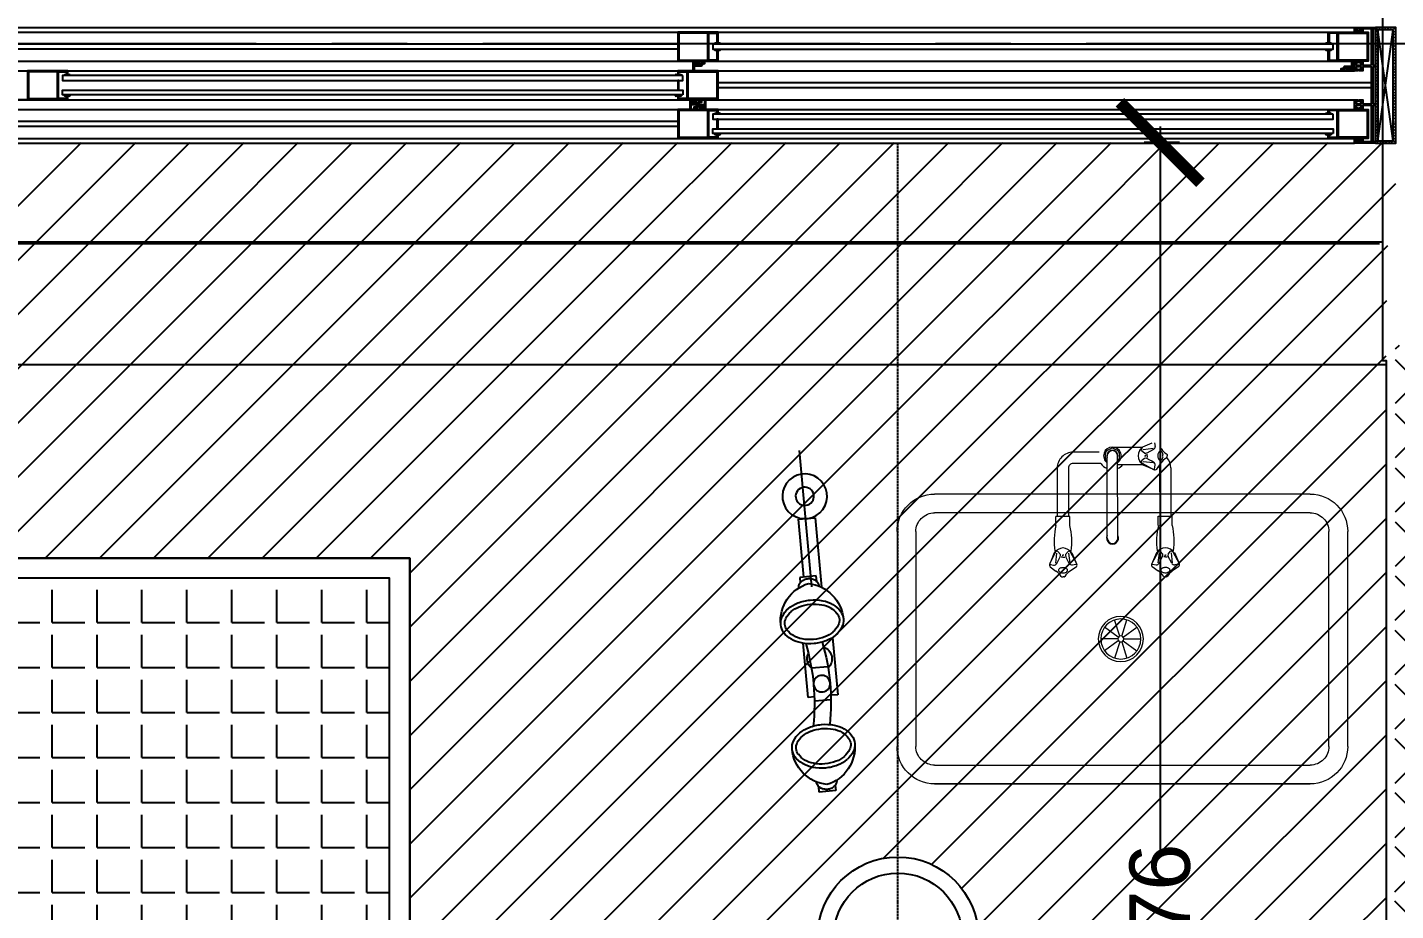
# Model space of a CAD drawing. Header units: millimetres. Extents: x -661525 to 498941, y 282148 to 1359693.
# Drawn here: x -342326 to -340626, y 452949 to 454047 of the extents above; entities that cross this region are included whole.
import ezdxf

# ---------------------------------------------------------------- set-up
doc = ezdxf.new("R2010")
doc.units = ezdxf.units.MM
doc.header["$LTSCALE"] = 2.5
doc.header["$PDMODE"] = 35
doc.header["$PDSIZE"] = 15
doc.linetypes.add('CENTER', pattern=[2, 1.25, -0.25, 0.25, -0.25])
doc.linetypes.add('DASHED', pattern=[0.75, 0.5, -0.25])
doc.layers.get('0').update_dxf_attribs({"linetype": 'CONTINUOUS'})
doc.layers.get('DEFPOINTS').update_dxf_attribs({"linetype": 'CONTINUOUS'})
for name, color, linetype in [('A-ALU-SECTION', 11, 'CONTINUOUS'), ('A-ANNO-GRID', 5, 'CENTER'), ('A-ELEV', 8, 'CONTINUOUS'), ('A-ELEV-MEDM', 34, 'CONTINUOUS'), ('A-ELEV-THIN', 8, 'CONTINUOUS'), ('A-GLAZ', 5, 'CONTINUOUS'), ('A-WALL-JAMB', 11, 'CONTINUOUS'), ('A-WALL-PATT-150', 8, 'CONTINUOUS'), ('A-WALL-PLAS', 8, 'CONTINUOUS'), ('CEILING', 11, 'CONTINUOUS'), ('I-FURN', 14, 'CONTINUOUS'), ('I-SECT', 3, 'CONTINUOUS')]:
    doc.layers.add(name, color=color, linetype=linetype)
doc.layers.add('lab furniture', color=34, linetype='CONTINUOUS', lineweight=18)
doc.layers.add('Wall - Stone Hatch', color=252, linetype='CONTINUOUS', lineweight=13)
doc.styles.add('ARIAL', font='arial.ttf')
doc.styles.add('COMPLEX', font='complex.shx', dxfattribs={"width": 0.8})
doc.dimstyles.new('TICK100', dxfattribs={"dimtxt": 250, "dimasz": 200, "dimexe": 150, "dimexo": 10, "dimgap": 50, "dimtad": 0, "dimdec": 0, "dimrnd": 5, "dimzin": 1, "dimdsep": 46, "dimtxsty": 'COMPLEX', "dimblk1": 'ARCHTICK', "dimblk2": 'ARCHTICK', "dimsah": 1, "dimcen": 0.09375, "dimdle": 150, "dimclrd": 11, "dimclre": 11, "dimclrt": 7, "dimadec": 0, "dimazin": 0, "dimtfac": 1, "dimtdec": 0, "dimtofl": 0, "dimtmove": 0, "dimatfit": 3, "dimldrblk": 'OPEN90', "dimfxl": 1, "dimtolj": 1, "dimtzin": 1, "dimarcsym": 0})

# ---------------------------------------------------------------- blocks, each defined once
blk = doc.blocks.new('LIGHTS')
at = {"layer": 'CEILING', "transparency": 33554687}
h = blk.add_hatch(dxfattribs=at)
h.set_pattern_fill('ANGLE', color=40, scale=8)
h.set_pattern_definition([(0, (-357159.19, 594292.36), (0, 55.88), [40.64, -15.24]), (90, (-357159.19, 594292.36), (-55.88, 3e-15), [40.64, -15.24])])
h.paths.add_polyline_path([(-357709.2, 594292.4), (-357159.2, 594292.4), (-357159.2, 594842.4), (-357709.2, 594842.4)])
at = {"layer": 'CEILING', "color": 40}
for points in [[(-357734.2, 594267.4), (-357134.2, 594267.4), (-357134.2, 594867.4), (-357734.2, 594867.4)], [(-357709.2, 594292.4), (-357159.2, 594292.4), (-357159.2, 594842.4), (-357709.2, 594842.4)]]:
    blk.add_lwpolyline(points, close=True, dxfattribs=at)
blk = doc.blocks.new('_ARCHTICK')
at = {"color": 0, "linetype": 'ByBlock', "const_width": 0.15}
blk.add_lwpolyline([(-0.5, -0.5), (0.5, 0.5)], dxfattribs=at)
blk = doc.blocks.new('*D178')
at = {"layer": 'CEILING', "color": 8, "lineweight": -2, "transparency": 16777216}
for p, q in [((-340918.3, 453923.8), (-340918.3, 453024.2)), ((-340894.1, 453903.8), (-340938.3, 453903.8)), ((-340918.3, 451907.9), (-340918.3, 452807.5)), ((-340894.1, 451927.9), (-340938.3, 451927.9))]:
    blk.add_line(p, q, dxfattribs=at)
at = {"layer": 'DEFPOINTS', "color": 0, "transparency": 16777216}
for p in [(-340894.1, 453903.8), (-340918.3, 451927.9), (-340894.1, 451927.9)]:
    blk.add_point(p, dxfattribs=at)
at = {"layer": 'CEILING', "color": 8, "lineweight": -2, "transparency": 16777216, "xscale": 100, "yscale": 100, "zscale": 100}
for p, rotation in [((-340918.3, 453903.8), 90), ((-340918.3, 451927.9), 270)]:
    blk.add_blockref('_ARCHTICK', p, dxfattribs=dict(at, rotation=rotation))
at = {"layer": 'CEILING', "color": 1, "transparency": 16777216, "insert": (-340918.3, 452915.9), "char_height": 75, "attachment_point": 5, "rotation": 90, "style": 'ARIAL'}
blk.add_mtext('\\A1;1976', dxfattribs=at)

msp = doc.modelspace()

# ---------------------------------------------------------------- hatches: boundary and pattern name
at = {"layer": 'A-WALL-PATT-150'}
h = msp.add_hatch(dxfattribs=at)
h.set_pattern_fill('ANSI37', color=254, scale=15, angle=360, style=0)
h.set_pattern_definition([(45, (2e-09, -328214.335), (-33.6759605, 33.6759605), []), (135, (2e-09, -328214.335), (-33.6759605, -33.6759605), [])])
h.paths.add_polyline_path([(-340626.6, 452862.8), (-340476.6, 452862.8), (-340475.6, 453651.8), (-340625.6, 453651.8)])
h.paths.add_polyline_path([(-340475.6, 451942.8), (-340625.6, 451942.8), (-340625.6, 443024.3), (-340475.6, 443024.3)])
at = {"layer": 'Wall - Stone Hatch'}
h = msp.add_hatch(dxfattribs=at)
h.set_pattern_fill('ANSI36', color=254, scale=0.8, angle=90, style=0)
h.set_pattern_definition([(135, (-1055755.6216, -2763525.1234), (-4.9391408666, 1.3470384182), [6.35, -1.27, 0, -1.27])])
h.paths.add_polyline_path([(-340647.6, 454043.8), (-340647.6, 453905.8), (-340628.6, 453905.8), (-340628.6, 454043.8)], flags=16)
h.paths.add_polyline_path([(-340650.6, 454046.8), (-340650.6, 453902.8), (-340625.6, 453902.8), (-340625.6, 454046.8)])

# ---------------------------------------------------------------- linework, layer by layer
at = {"color": 254, "linetype": 'ByBlock'}
for p, q in [((-341350.9, 453351.7), (-341366.3, 453520.9)), ((-341367.5, 453435.5), (-341347, 453437.3)), ((-341361, 453363.7), (-341367.5, 453435.5)), ((-341347, 453437.3), (-341339.1, 453351.2)), ((-341345.6, 453365.1), (-341366.1, 453363.2)), ((-341366.1, 453363.2), (-341365.5, 453356.4)), ((-341345, 453358.3), (-341345.6, 453365.1)), ((-341355.6, 453214.2), (-341361.7, 453281.5)), ((-341325.2, 453288.8), (-341318.7, 453217.6)), ((-341351.5, 453250.8), (-341331, 453252.7)), ((-341347.9, 453214.9), (-341355.6, 453214.2)), ((-341347.8, 453209.8), (-341327.2, 453211.7)), ((-341318.7, 453217.6), (-341327.4, 453216.8)), ((-341341.8, 453096.6), (-341342.4, 453103.4)), ((-341321.3, 453098.5), (-341341.8, 453096.6)), ((-341321.9, 453105.2), (-341321.3, 453098.5))]:
    msp.add_line(p, q, dxfattribs=at)
at = {"color": 254, "linetype": 'ByBlock', "extrusion": (0, 0, -1)}
for centre, major_axis, start_param, end_param in [((-341359.8, 453464.1), (-18.8, 20.5), 1.570795, 7.85398), ((-341359.8, 453464.1), (-7.65, 8.35), 1.570797298100033, 7.85398260527962), ((-341354.3, 453346.8), (-10.2, 11.1), 0.318779, 0.651076), ((-341354.3, 453346.8), (-10.2, 11.1), 0.651088, 0.983385), ((-341353.7, 453349.1), (-8.6, 9.38), 0.983373, 1.345693), ((-341341.1, 453309), (-33, 36), 5.364691, 6.734164), ((-341358.5, 453351), (-5.95, 6.49), 5.363466, 5.824853), ((-341356.5, 453350.2), (-7.34, 8.01), 5.824846, 6.239637), ((-341355.2, 453348.9), (-8.6, 9.38), 6.239653, 6.601973), ((-341360.4, 453307.2), (-33, 36), 0.851183, 2.220656), ((-341352.6, 453350.6), (-7.34, 8.01), 1.345701, 1.760492), ((-341350.9, 453351.7), (-5.95, 6.49), 1.760489, 2.221877), ((-341353.5, 453293), (-27.9, 30.5), 0.044872, 0.371435), ((-341348.1, 453279.1), (-38, 41.5), 0.371434, 0.65108), ((-341348.1, 453279.1), (-34.5, 37.7), 0.371421, 0.651067), ((-341348.1, 453279.1), (-38, 41.5), 0.651082, 0.930727), ((-341348.1, 453279.1), (-34.5, 37.7), 0.651074, 0.930719), ((-341345.3, 453293.8), (-24.5, 26.7), 0.930735, 1.257299), ((-341345.3, 453293.8), (-27.9, 30.5), 0.930728, 1.257292), ((-341339.9, 453303.4), (-20.5, 22.3), 1.25729, 1.683328), ((-341370.6, 453306.3), (-12.9, 14.1), 5.363474, 5.902023), ((-341360.6, 453301.5), (-20.5, 22.3), 5.90202, 6.328058), ((-341370.6, 453306.3), (-9.5, 10.3), 5.363468, 5.902018), ((-341360.6, 453301.5), (-17, 18.5), 5.902018, 6.328055), ((-341353.5, 453293), (-24.5, 26.7), 0.044871, 0.371435), ((-341339.9, 453303.4), (-17, 18.5), 1.257289, 1.683326), ((-341330.8, 453310), (-9.5, 10.3), 1.683327, 2.221877), ((-341330.8, 453310), (-9.5, 10.3), 2.221869, 2.760419), ((-341330.8, 453310), (-12.9, 14.1), 1.683329, 2.221879), ((-341330.8, 453310), (-12.9, 14.1), 2.221877, 2.760426), ((-341370.6, 453306.3), (-12.9, 14.1), 4.824921, 5.36347), ((-341361.6, 453312.9), (-20.5, 22.3), 4.398881, 4.824919), ((-341370.6, 453306.3), (-9.5, 10.3), 4.824918, 5.363468), ((-341361.6, 453312.9), (-17, 18.5), 4.398882, 4.82492), ((-341348, 453323.2), (-24.5, 26.7), 3.186464, 3.513028), ((-341340.9, 453314.8), (-17, 18.5), 2.760427, 3.186465), ((-341340.9, 453314.8), (-20.5, 22.3), 2.760426, 3.186463), ((-341356.2, 453322.5), (-27.9, 30.5), 4.072319, 4.398882), ((-341356.2, 453322.5), (-24.5, 26.7), 4.072311, 4.398875), ((-341353.4, 453337.1), (-38, 41.5), 3.792666, 4.072311), ((-341353.4, 453337.1), (-34.5, 37.7), 3.792678, 4.072324), ((-341607.4, 453206.8), (-175.4, 191.4), 2.022399, 2.421354), ((-341353.4, 453337.1), (-34.5, 37.7), 3.513023, 3.792668), ((-341353.4, 453337.1), (-38, 41.5), 3.513034, 3.792679), ((-341586.9, 453208.7), (-175.4, 191.4), 2.022399, 2.421354), ((-341341.4, 453262.1), (-10.4, 11.4), 1.07652, 3.120709), ((-341348, 453323.2), (-27.9, 30.5), 3.186463, 3.513026), ((-341341.4, 453262.1), (-10.4, 11.4), 4.592533, 5.906518), ((-341338.6, 453231.3), (-6.96, 7.59), 1.570797, 7.853982), ((-341339.4, 453138.4), (-27.9, 30.5), 0.04487, 0.371433), ((-341334, 453124.5), (-38, 41.5), 0.371424, 0.65107), ((-341334, 453124.5), (-34.5, 37.7), 0.371438, 0.651084), ((-341334, 453124.5), (-38, 41.5), 0.651072, 0.930718), ((-341334, 453124.5), (-34.5, 37.7), 0.651077, 0.930722), ((-341331.2, 453139.2), (-24.5, 26.7), 0.930721, 1.257285), ((-341331.2, 453139.2), (-27.9, 30.5), 0.930728, 1.257292), ((-341325.8, 453148.8), (-20.5, 22.3), 1.257291, 1.683328), ((-341356.5, 453151.7), (-12.9, 14.1), 5.363471, 5.902021), ((-341346.5, 453146.9), (-20.5, 22.3), 5.902018, 6.328056), ((-341356.5, 453151.7), (-9.5, 10.3), 5.363476, 5.902026), ((-341346.5, 453146.9), (-17, 18.5), 5.90202, 6.328058), ((-341339.4, 453138.4), (-24.5, 26.7), 0.044872, 0.371435), ((-341346.3, 453152.7), (-33, 36), 2.223098, 3.592571), ((-341325.8, 453148.8), (-17, 18.5), 1.257288, 1.683326), ((-341316.7, 453155.3), (-9.5, 10.3), 1.68333, 2.221879), ((-341316.7, 453155.3), (-12.9, 14.1), 1.683327, 2.221876), ((-341316.7, 453155.3), (-12.9, 14.1), 2.221874, 2.760423), ((-341327, 453154.5), (-33, 36), 3.992775, 5.362248), ((-341356.5, 453151.7), (-12.9, 14.1), 4.824916, 5.363465), ((-341347.5, 453158.3), (-20.5, 22.3), 4.398884, 4.824922), ((-341356.5, 453151.7), (-9.5, 10.3), 4.824925, 5.363474), ((-341347.5, 453158.3), (-17, 18.5), 4.398882, 4.82492), ((-341333.9, 453168.6), (-24.5, 26.7), 3.186465, 3.513029), ((-341326.8, 453160.2), (-17, 18.5), 2.760424, 3.186461), ((-341326.8, 453160.2), (-20.5, 22.3), 2.760425, 3.186463), ((-341316.7, 453155.3), (-9.5, 10.3), 2.221878, 2.760427), ((-341342.1, 453167.9), (-27.9, 30.5), 4.072318, 4.398882), ((-341342.1, 453167.9), (-24.5, 26.7), 4.072321, 4.398885), ((-341339.3, 453182.5), (-38, 41.5), 3.792684, 4.072329), ((-341339.3, 453182.5), (-34.5, 37.7), 3.792678, 4.072324), ((-341339.3, 453182.5), (-34.5, 37.7), 3.513024, 3.79267), ((-341339.3, 453182.5), (-38, 41.5), 3.513035, 3.79268), ((-341333.9, 453168.6), (-27.9, 30.5), 3.186465, 3.513028), ((-341336.5, 453110), (-5.95, 6.49), 4.90208, 5.363468), ((-341330.8, 453111.4), (-7.34, 8.01), 2.683259, 3.09805), ((-341328.9, 453110.7), (-5.95, 6.49), 2.221883, 2.68327), ((-341334.7, 453111.1), (-7.34, 8.01), 4.487289, 4.90208), ((-341333.7, 453112.6), (-8.6, 9.38), 4.124965, 4.487286), ((-341333.1, 453114.9), (-10.2, 11.1), 3.792683, 4.12498), ((-341333.1, 453114.9), (-10.2, 11.1), 3.460372, 3.792669), ((-341332.1, 453112.7), (-8.6, 9.38), 3.098054, 3.460374)]:
    msp.add_ellipse(centre, major_axis=major_axis, ratio=0.999997, start_param=start_param, end_param=end_param, dxfattribs=at)
at = {"layer": 'A-ALU-SECTION', "color": 254}
for points in [[(-341467.6, 454018.5), (-341469, 454018.5), (-341469, 454006.2), (-341479, 454006.2), (-341479, 454039.4), (-341469, 454039.4), (-341469, 454027.1), (-341467.6, 454027.1), (-341467.6, 454040.8), (-341517.6, 454040.8), (-341517.6, 454004.8), (-341467.6, 454004.8), (-341467.6, 454018.5)], [(-341480.4, 454039.4), (-341516.2, 454039.4), (-341516.2, 454006.2), (-341480.4, 454006.2), (-341480.4, 454039.4)], [(-340709.6, 454018.5), (-340708.2, 454018.5), (-340708.2, 454006.2), (-340698.2, 454006.2), (-340698.2, 454039.4), (-340708.2, 454039.4), (-340708.2, 454027.1), (-340709.6, 454027.1), (-340709.6, 454040.8), (-340659.6, 454040.8), (-340659.6, 454004.8), (-340678.4, 454004.8), (-340678.4, 453993.8), (-340681.6, 453993.8), (-340681.6, 453995.6), (-340680.2, 453995.6), (-340680.2, 453996.8), (-340684.6, 453996.8), (-340684.6, 453995.6), (-340683.6, 453995.6), (-340683.6, 453993.8), (-340686.4, 453993.8), (-340686.4, 453996.8), (-340688.1, 453996.8), (-340690.1, 453993.8), (-340693.3, 453993.8), (-340693.3, 453995.6), (-340691.1, 453995.6), (-340689.1, 453998.6), (-340680.2, 453998.6), (-340680.2, 454004.8), (-340709.6, 454004.8), (-340709.6, 454018.5)], [(-340696.8, 454039.4), (-340661, 454039.4), (-340661, 454006.2), (-340696.8, 454006.2), (-340696.8, 454039.4)], [(-342375.6, 453961.5), (-342374.2, 453961.5), (-342374.2, 453958.2), (-342364.2, 453958.2), (-342364.2, 453991.4), (-342374.2, 453991.4), (-342374.2, 453988.1), (-342375.6, 453988.1), (-342375.6, 453992.8), (-342325.6, 453992.8), (-342325.6, 453956.8), (-342375.6, 453956.8), (-342375.6, 453961.5)], [(-342275.6, 453961.5), (-342277, 453961.5), (-342277, 453958.2), (-342287, 453958.2), (-342287, 453991.4), (-342277, 453991.4), (-342277, 453988.1), (-342275.6, 453988.1), (-342275.6, 453992.8), (-342325.6, 453992.8), (-342325.6, 453956.8), (-342275.6, 453956.8), (-342275.6, 453961.5)], [(-342288.4, 453991.4), (-342324.2, 453991.4), (-342324.2, 453958.2), (-342288.4, 453958.2), (-342288.4, 453991.4)], [(-341517.6, 453988.2), (-341516.2, 453988.2), (-341516.2, 453991.4), (-341506.2, 453991.4), (-341506.2, 453958.2), (-341516.2, 453958.2), (-341516.2, 453961.4), (-341517.6, 453961.4), (-341517.6, 453956.8), (-341484.4, 453956.8), (-341484.4, 453950.6), (-341493.2, 453950.6), (-341495.2, 453947.6), (-341497.5, 453947.6), (-341497.5, 453945.8), (-341494.2, 453945.8), (-341492.2, 453948.8), (-341490.6, 453948.8), (-341490.6, 453945.8), (-341487.8, 453945.8), (-341487.8, 453947.6), (-341488.8, 453947.6), (-341488.8, 453948.8), (-341484.4, 453948.8), (-341484.4, 453947.6), (-341485.8, 453947.6), (-341485.8, 453945.8), (-341482.6, 453945.8), (-341482.6, 453956.8), (-341467.6, 453956.8), (-341467.6, 453992.8), (-341497, 453992.8), (-341497, 453999), (-341488.2, 453999), (-341486.2, 454002), (-341483.9, 454002), (-341483.9, 454003.8), (-341487.2, 454003.8), (-341489.2, 454000.8), (-341490.8, 454000.8), (-341490.8, 454003.8), (-341493.6, 454003.8), (-341493.6, 454002), (-341492.6, 454002), (-341492.6, 454000.8), (-341497, 454000.8), (-341497, 454002), (-341495.6, 454002), (-341495.6, 454003.8), (-341498.8, 454003.8), (-341498.8, 453992.8), (-341517.6, 453992.8), (-341517.6, 453988.2)], [(-341504.8, 453991.4), (-341469, 453991.4), (-341469, 453958.2), (-341504.8, 453958.2), (-341504.8, 453991.4)], [(-341467.6, 453913.5), (-341469, 453913.5), (-341469, 453910.2), (-341479, 453910.2), (-341479, 453943.4), (-341469, 453943.4), (-341469, 453940.1), (-341467.6, 453940.1), (-341467.6, 453944.8), (-341500.9, 453944.8), (-341500.9, 453951), (-341492.1, 453951), (-341490.1, 453954), (-341487.8, 453954), (-341487.8, 453955.8), (-341491.1, 453955.8), (-341493.1, 453952.8), (-341494.7, 453952.8), (-341494.7, 453955.8), (-341497.5, 453955.8), (-341497.5, 453954), (-341496.5, 453954), (-341496.5, 453952.8), (-341500.9, 453952.8), (-341500.9, 453954), (-341499.5, 453954), (-341499.5, 453955.8), (-341502.7, 453955.8), (-341502.7, 453944.8), (-341517.6, 453944.8), (-341517.6, 453908.8), (-341467.6, 453908.8), (-341467.6, 453913.5)], [(-341467.6, 453913.5), (-341469, 453913.5), (-341469, 453910.2), (-341479, 453910.2), (-341479, 453943.4), (-341469, 453943.4), (-341469, 453940.1), (-341467.6, 453940.1), (-341467.6, 453944.8), (-341517.6, 453944.8), (-341517.6, 453908.8), (-341467.6, 453908.8), (-341467.6, 453913.5)], [(-341480.4, 453943.4), (-341516.2, 453943.4), (-341516.2, 453910.2), (-341480.4, 453910.2), (-341480.4, 453943.4)], [(-340709.6, 453913.5), (-340708.2, 453913.5), (-340708.2, 453910.2), (-340698.2, 453910.2), (-340698.2, 453943.4), (-340708.2, 453943.4), (-340708.2, 453940.1), (-340709.6, 453940.1), (-340709.6, 453944.8), (-340659.6, 453944.8), (-340659.6, 453908.8), (-340709.6, 453908.8), (-340709.6, 453913.5)], [(-340696.8, 453943.4), (-340661, 453943.4), (-340661, 453910.2), (-340696.8, 453910.2), (-340696.8, 453943.4)]]:
    msp.add_lwpolyline(points, dxfattribs=at)
for points in [[(-340703.4, 454025.8), (-341473.9, 454025.8), (-341473.9, 454019.8), (-340703.4, 454019.8)], [(-341517.6, 453968.8), (-341516.2, 453968.8), (-341516.2, 453980.8), (-341517.6, 453980.8)], [(-341469, 453920.8), (-341467.6, 453920.8), (-341467.6, 453932.8), (-341469, 453932.8)]]:
    msp.add_lwpolyline(points, close=True, dxfattribs=at)
at = {"layer": 'A-ANNO-GRID', "color": 252, "ltscale": 150}
msp.add_line((-399510, 454026.8), (-318617.7, 454026.8), dxfattribs=at)
at = {"layer": 'A-ELEV', "color": 254}
msp.add_lwpolyline([(-340645.6, 453777.8), (-344013.6, 453777.8)], dxfattribs=at)
at = {"layer": 'A-ELEV'}
msp.add_lwpolyline([(-340643, 453779.8), (-344011, 453779.8)], dxfattribs=at)
at = {"layer": 'A-ELEV-MEDM', "color": 254}
for centre, start, end in [((-341471, 454025.8), 359.7081, 180.2928), ((-341468.3, 454025.8), 359.1234, 180.8775), ((-341465.7, 454025.8), 359.1234, 180.8775), ((-340711.6, 454025.8), 359.1225, 180.8766), ((-340708.9, 454025.8), 359.1225, 180.8766), ((-340706.3, 454025.8), 359.7072, 180.2919), ((-341471, 454019.8), 179.7072, 0.2919), ((-341468.3, 454019.8), 179.1225, 0.8766), ((-341465.7, 454019.8), 179.1225, 0.8766), ((-340711.6, 454019.8), 179.1234, 0.8775), ((-340708.9, 454019.8), 179.1234, 0.8775), ((-340706.3, 454019.8), 179.7081, 0.2928), ((-342279, 453986.8), 359.7072, 180.2919), ((-342276.3, 453986.8), 359.1225, 180.8766), ((-342273.7, 453986.8), 359.1225, 180.8766), ((-341519.6, 453986.8), 359.1234, 180.8775), ((-341516.9, 453986.8), 359.1234, 180.8775), ((-341514.3, 453986.8), 359.7081, 180.2928), ((-342279, 453962.8), 179.7072, 0.2919), ((-342276.3, 453962.8), 179.1225, 0.8766), ((-342273.7, 453962.8), 179.1225, 0.8766), ((-341519.6, 453962.8), 179.1234, 0.8775), ((-341516.9, 453962.8), 179.1234, 0.8775), ((-341514.3, 453962.8), 179.7081, 0.2928), ((-341471, 453938.8), 359.7072, 180.2919), ((-341468.3, 453938.8), 359.1225, 180.8766), ((-341465.7, 453938.8), 359.1225, 180.8766), ((-340711.6, 453938.8), 359.1234, 180.8775), ((-340708.9, 453938.8), 359.1234, 180.8775), ((-340706.3, 453938.8), 359.7081, 180.2928), ((-341471, 453914.8), 179.7072, 0.2919), ((-341468.3, 453914.8), 179.1225, 0.8766), ((-341465.7, 453914.8), 179.1225, 0.8766), ((-340711.6, 453914.8), 179.1234, 0.8775), ((-340708.9, 453914.8), 179.1234, 0.8775), ((-340706.3, 453914.8), 179.7081, 0.2928)]:
    msp.add_arc(centre, 1.34, start, end, dxfattribs=at)
at = {"layer": 'A-ELEV-THIN', "color": 254}
for p, q in [((-343974.6, 454046.8), (-340676.6, 454046.8)), ((-340647.6, 453905.8), (-340628.6, 454043.8)), ((-340628.6, 453905.8), (-340647.6, 454043.8)), ((-343974.6, 454040.8), (-340709.6, 454040.8)), ((-341517.6, 454025.8), (-343133.6, 454025.8)), ((-341517.6, 454019.8), (-343133.6, 454019.8)), ((-343974.6, 454004.8), (-340676.6, 454004.8)), ((-343974.6, 453992.8), (-340676.6, 453992.8)), ((-340655.6, 453977.8), (-341467.6, 453977.8)), ((-343974.6, 453956.8), (-340676.6, 453956.8)), ((-340655.6, 453971.8), (-341467.6, 453971.8)), ((-343974.6, 453944.8), (-340676.6, 453944.8)), ((-341517.6, 453929.8), (-343133.6, 453929.8)), ((-341517.6, 453923.8), (-343133.6, 453923.8)), ((-343974.6, 453908.8), (-340676.6, 453908.8)), ((-343974.6, 453902.8), (-340676.6, 453902.8))]:
    msp.add_line(p, q, dxfattribs=at)
at = {"layer": 'A-GLAZ', "color": 254}
for points in [[(-341511.4, 453986.8), (-342281.9, 453986.8), (-342281.9, 453980.8), (-341511.4, 453980.8)], [(-341511.4, 453962.8), (-342281.9, 453962.8), (-342281.9, 453968.8), (-341511.4, 453968.8)], [(-340703.4, 453938.8), (-341473.9, 453938.8), (-341473.9, 453932.8), (-340703.4, 453932.8)], [(-340703.4, 453914.8), (-341473.9, 453914.8), (-341473.9, 453920.8), (-340703.4, 453920.8)]]:
    msp.add_lwpolyline(points, close=True, dxfattribs=at)
at = {"layer": 'A-WALL-JAMB', "color": 254}
msp.add_lwpolyline([(-340650.6, 454046.8), (-340650.6, 453902.8), (-340625.6, 453902.8), (-340625.6, 454046.8), (-340650.6, 454046.8)], dxfattribs=at)
msp.add_lwpolyline([(-340647.6, 454043.8), (-340647.6, 453905.8), (-340628.6, 453905.8), (-340628.6, 454043.8)], close=True, dxfattribs=at)
at = {"layer": 'A-WALL-PLAS', "color": 254}
msp.add_lwpolyline([(-340012.2, 454038.8), (-340012.2, 454722.8), (-340642.1, 454722.8), (-340642.1, 453632.8), (-340637.6, 453632.8), (-340637.6, 452852.8)], dxfattribs=at)
at = {"layer": 'CEILING', "color": 254, "transparency": 33554607}
for p, q in [((-342359.5, 453802.8), (-342258.5, 453903.8)), ((-342292.1, 453802.8), (-342191.1, 453903.8)), ((-342224.8, 453802.8), (-342123.8, 453903.8)), ((-342157.4, 453802.8), (-342056.4, 453903.8)), ((-342090.1, 453802.8), (-341989.1, 453903.8)), ((-342022.7, 453802.8), (-341921.7, 453903.8)), ((-341955.4, 453802.8), (-341854.3, 453903.8)), ((-341888, 453802.8), (-341787, 453903.8)), ((-341820.7, 453802.8), (-341719.6, 453903.8)), ((-341753.3, 453802.8), (-341652.3, 453903.8)), ((-341686, 453802.8), (-341584.9, 453903.8)), ((-341618.6, 453802.8), (-341517.6, 453903.8)), ((-341551.3, 453802.8), (-341450.2, 453903.8)), ((-341483.9, 453802.8), (-341382.9, 453903.8)), ((-341416.5, 453802.8), (-341315.5, 453903.8)), ((-341349.2, 453802.8), (-341248.2, 453903.8)), ((-341244.1, 453840.5), (-341180.8, 453903.8)), ((-341214.5, 453802.8), (-341113.5, 453903.8)), ((-341147.1, 453802.8), (-341046.1, 453903.8)), ((-341079.8, 453802.8), (-340978.8, 453903.8)), ((-341012.4, 453802.8), (-340911.4, 453903.8)), ((-340945.1, 453802.8), (-340844.1, 453903.8)), ((-340877.7, 453802.8), (-340776.7, 453903.8)), ((-340810.4, 453802.8), (-340709.4, 453903.8)), ((-340743, 453802.8), (-340642, 453903.8)), ((-341281.8, 453802.8), (-341244.1, 453840.5)), ((-340675.7, 453802.8), (-340625.6, 453852.8)), ((-342707.6, 453387.3), (-342292.1, 453802.8)), ((-342640.3, 453387.3), (-342224.8, 453802.8)), ((-342572.9, 453387.3), (-342157.4, 453802.8)), ((-342505.6, 453387.3), (-342090.1, 453802.8)), ((-342438.2, 453387.3), (-342022.7, 453802.8)), ((-342370.8, 453387.3), (-341955.4, 453802.8)), ((-342303.5, 453387.3), (-341888, 453802.8)), ((-342236.1, 453387.3), (-341820.7, 453802.8)), ((-342168.8, 453387.3), (-341753.3, 453802.8)), ((-342101.4, 453387.3), (-341686, 453802.8)), ((-342034.1, 453387.3), (-341618.6, 453802.8)), ((-341966.7, 453387.3), (-341551.3, 453802.8)), ((-341899.4, 453387.3), (-341483.9, 453802.8)), ((-341850.6, 453368.7), (-341416.5, 453802.8)), ((-341850.6, 453301.3), (-341349.2, 453802.8)), ((-341850.6, 453234), (-341281.8, 453802.8)), ((-341244.1, 453773.1), (-341214.5, 453802.8)), ((-341244.1, 453705.8), (-341147.1, 453802.8)), ((-341244.1, 453638.4), (-341079.8, 453802.8)), ((-341244.1, 453571.1), (-341012.4, 453802.8)), ((-341244.1, 453503.7), (-340945.1, 453802.8)), ((-341244.1, 453436.4), (-340877.7, 453802.8)), ((-341244.1, 453369), (-340810.4, 453802.8)), ((-341244.1, 453301.7), (-340743, 453802.8)), ((-341244.1, 453234.3), (-340675.7, 453802.8)), ((-341850.6, 453166.6), (-341244.1, 453773.1)), ((-341244.1, 453167), (-340635.2, 453775.9)), ((-341850.6, 453099.3), (-341244.1, 453705.8)), ((-341244.1, 453099.6), (-340636.6, 453707.2)), ((-341850.6, 453031.9), (-341244.1, 453638.4)), ((-341244.1, 453032.3), (-340637.6, 453638.8)), ((-341850.6, 452964.6), (-341244.1, 453571.1)), ((-341202.4, 453006.7), (-340637.6, 453571.4)), ((-341832, 452915.9), (-341244.1, 453503.7)), ((-341164.9, 452976.8), (-340637.6, 453504.1)), ((-341764.7, 452915.9), (-341244.1, 453436.4)), ((-341145.1, 452929.3), (-340637.6, 453436.7)), ((-341697.3, 452915.9), (-341244.1, 453369)), ((-341091.1, 452915.9), (-340637.6, 453369.4)), ((-341630, 452915.9), (-341244.1, 453301.7)), ((-341023.8, 452915.9), (-340637.6, 453302)), ((-341562.6, 452915.9), (-341244.1, 453234.3)), ((-340956.4, 452915.9), (-340637.6, 453234.7)), ((-341495.3, 452915.9), (-341244.1, 453167)), ((-340889.1, 452915.9), (-340637.6, 453167.3)), ((-341427.9, 452915.9), (-341244.1, 453099.6)), ((-340821.7, 452915.9), (-340637.6, 453100)), ((-341262.2, 453014.2), (-341244.1, 453032.3)), ((-340754.4, 452915.9), (-340637.6, 453032.6)), ((-340687, 452915.9), (-340637.6, 452965.3))]:
    msp.add_line(p, q, dxfattribs=at)
at = {"layer": 'CEILING', "color": 8, "linetype": 'DASHED'}
msp.add_line((-341244.1, 451927.9), (-341244.1, 453903.8), dxfattribs=at)
at = {"layer": 'CEILING'}
msp.add_lwpolyline([(-341850.6, 452787.3), (-342450.6, 452787.3), (-342450.6, 453387.3), (-341850.6, 453387.3)], close=True, dxfattribs=at)
at = {"layer": 'CEILING', "color": 40}
for radius in [100, 80]:
    msp.add_circle((-341244.1, 452915.9), radius, dxfattribs=at)
at = {"layer": 'I-FURN', "color": 254}
msp.add_line((-344637.6, 453627.8), (-340637.6, 453627.8), dxfattribs=at)
at = {"layer": 'I-SECT', "color": 254}
msp.add_lwpolyline([(-340655.6, 453999.8), (-340655.6, 454044.8), (-340666.6, 454044.8), (-340666.6, 454040.8), (-340670.6, 454040.8), (-340670.6, 454042.8), (-340668.6, 454042.8), (-340668.6, 454044.8), (-340674.6, 454044.8), (-340674.6, 454042.8), (-340672.6, 454042.8), (-340672.6, 454040.8), (-340676.6, 454040.8), (-340676.6, 454046.8), (-340650.6, 454046.8), (-340650.6, 454044.8), (-340653.6, 454044.8), (-340653.6, 453999.8), (-340650.6, 453999.8), (-340650.6, 453997.8), (-340653.6, 453997.8), (-340653.6, 453951.8), (-340650.6, 453951.8), (-340650.6, 453949.8), (-340653.6, 453949.8), (-340653.6, 453904.8), (-340650.6, 453904.8), (-340650.6, 453902.8), (-340676.6, 453902.8), (-340676.6, 453908.8), (-340672.6, 453908.8), (-340672.6, 453906.8), (-340674.6, 453906.8), (-340674.6, 453904.8), (-340668.6, 453904.8), (-340668.6, 453906.8), (-340670.6, 453906.8), (-340670.6, 453908.8), (-340666.6, 453908.8), (-340666.6, 453904.8), (-340655.6, 453904.8), (-340655.6, 453949.8), (-340666.6, 453949.8), (-340666.6, 453944.8), (-340670.6, 453944.8), (-340670.6, 453946.8), (-340668.6, 453946.8), (-340668.6, 453949.8), (-340674.6, 453949.8), (-340674.6, 453946.8), (-340672.6, 453946.8), (-340672.6, 453944.8), (-340676.6, 453944.8), (-340676.6, 453956.8), (-340672.6, 453956.8), (-340672.6, 453954.8), (-340674.6, 453954.8), (-340674.6, 453951.8), (-340668.6, 453951.8), (-340668.6, 453954.8), (-340670.6, 453954.8), (-340670.6, 453956.8), (-340666.6, 453956.8), (-340666.6, 453951.8), (-340655.6, 453951.8), (-340655.6, 453997.8), (-340666.6, 453997.8), (-340666.6, 453992.8), (-340670.6, 453992.8), (-340670.6, 453994.8), (-340668.6, 453994.8), (-340668.6, 453997.8), (-340674.6, 453997.8), (-340674.6, 453994.8), (-340672.6, 453994.8), (-340672.6, 453992.8), (-340676.6, 453992.8), (-340676.6, 454004.8), (-340672.6, 454004.8), (-340672.6, 454002.8), (-340674.6, 454002.8), (-340674.6, 453999.8), (-340668.6, 453999.8), (-340668.6, 454002.8), (-340670.6, 454002.8), (-340670.6, 454004.8), (-340666.6, 454004.8), (-340666.6, 453999.8), (-340655.6, 453999.8)], dxfattribs=at)
at = {"layer": 'lab furniture', "color": 254}
for p, q in [((-340994, 453519), (-341026.4, 453518.9)), ((-340986.5, 453517.6), (-340986.5, 453511.1)), ((-340979.2, 453523.7), (-340984.9, 453520.4)), ((-340983.9, 453412), (-340984.1, 453514.3)), ((-340977.6, 453525.3), (-340939.8, 453525.3)), ((-340970.4, 453520.4), (-340976, 453523.7)), ((-340971, 453412.1), (-340971.1, 453514.4)), ((-340968.8, 453511.1), (-340968.8, 453517.7)), ((-340937.7, 453517.7), (-340941.3, 453520.8)), ((-340939.6, 453525.5), (-340928, 453530.5)), ((-340939.6, 453525.5), (-340928, 453530.5)), ((-340926.8, 453523.4), (-340939.3, 453521.9)), ((-340926.8, 453523.4), (-340939.3, 453521.9)), ((-340936.6, 453515.5), (-340936.7, 453514.4)), ((-340936.6, 453513.3), (-340936.7, 453514.4)), ((-340926.5, 453522.3), (-340934.8, 453517.9)), ((-340934.4, 453514.4), (-340934.3, 453516.6)), ((-340934.4, 453514.4), (-340934.3, 453512.3)), ((-340926.5, 453522.3), (-340929, 453520.9)), ((-340925.2, 453530.5), (-340924.5, 453526.1)), ((-340925.2, 453530.5), (-340924.5, 453526.1)), ((-340909.7, 453515.9), (-340909.7, 453514.5)), ((-340909.7, 453513.1), (-340909.7, 453514.5)), ((-341046.1, 453499.1), (-341046, 453439.2)), ((-341032.2, 453499.2), (-341032.1, 453439.2)), ((-340991.9, 453505), (-341026.4, 453504.9)), ((-340984.9, 453508.3), (-340984.1, 453507.9)), ((-340971.1, 453507.9), (-340970.3, 453508.3)), ((-340971.1, 453503.5), (-340939.8, 453503.5)), ((-340937.7, 453511.2), (-340941.3, 453508)), ((-340940.6, 453505.3), (-340926.3, 453497.5)), ((-340940.6, 453505.3), (-340926.3, 453497.5)), ((-340939.6, 453503.4), (-340927.9, 453498.4)), ((-340939.6, 453503.4), (-340927.9, 453498.4)), ((-340926.8, 453505.5), (-340939.3, 453506.9)), ((-340926.8, 453505.5), (-340939.3, 453506.9)), ((-340926.5, 453506.7), (-340934.8, 453510.9)), ((-340926.5, 453506.7), (-340929, 453508)), ((-340925.1, 453498.4), (-340924.4, 453502.8)), ((-340925.1, 453498.4), (-340924.4, 453502.8)), ((-340922.3, 453497.8), (-340916.9, 453505.5)), ((-340922.3, 453497.8), (-340916.9, 453505.5)), ((-340918.9, 453499.4), (-340918.8, 453439.4)), ((-340904.9, 453499.4), (-340904.8, 453439.5)), ((-341011.8, 453466.8), (-341198.5, 453466.8)), ((-340731.8, 453466.8), (-341016.5, 453466.8)), ((-341011.8, 453443.5), (-341198.5, 453443.5)), ((-341047.7, 453427.6), (-341047.7, 453439.2)), ((-341030.3, 453439.2), (-341047.7, 453439.2)), ((-341030.3, 453427.6), (-341030.3, 453439.2)), ((-340731.8, 453443.5), (-341016.5, 453443.5)), ((-340920.5, 453439.4), (-340903.1, 453439.5)), ((-340920.5, 453427.8), (-340920.5, 453439.4)), ((-340903.1, 453427.9), (-340903.1, 453439.5)), ((-341245.2, 453420.2), (-341245.2, 453153.4)), ((-341221.8, 453420.2), (-341221.8, 453153.4)), ((-340708.5, 453153.4), (-340708.5, 453420.2)), ((-340685.2, 453153.4), (-340685.2, 453420.2)), ((-341042.2, 453391.9), (-341045.3, 453395.5)), ((-341035.7, 453391.9), (-341032.6, 453395.6)), ((-340920.8, 453395.1), (-340928.6, 453380.8)), ((-340915, 453392.1), (-340918.1, 453395.8)), ((-340908.4, 453392.2), (-340905.3, 453395.8)), ((-340902.6, 453395.1), (-340894.7, 453380.8)), ((-341048.1, 453394.9), (-341055.2, 453380.5)), ((-341050, 453393.8), (-341054.3, 453382.2)), ((-341054.3, 453379.4), (-341050.6, 453378.7)), ((-341047.9, 453381.1), (-341046.5, 453393.6)), ((-341046.7, 453380.7), (-341042.5, 453389)), ((-341039, 453388.6), (-341041.1, 453388.5)), ((-341040, 453390.9), (-341039, 453390.9)), ((-341037.9, 453390.9), (-341039, 453390.9)), ((-341039, 453388.6), (-341036.8, 453388.6)), ((-341031.1, 453380.7), (-341035.4, 453389)), ((-341030, 453381.1), (-341031.5, 453393.6)), ((-341029.9, 453394.9), (-341022, 453380.6)), ((-341027.9, 453393.8), (-341022.9, 453382.2)), ((-341022.9, 453379.4), (-341027.3, 453378.7)), ((-340922.8, 453394), (-340927.7, 453382.4)), ((-340927.7, 453379.6), (-340923.3, 453378.9)), ((-340920.7, 453381.3), (-340919.2, 453393.8)), ((-340919.5, 453380.9), (-340915.2, 453389.3)), ((-340911.7, 453388.9), (-340913.8, 453388.8)), ((-340912.8, 453391.1), (-340911.7, 453391.1)), ((-340910.6, 453391.1), (-340911.7, 453391.1)), ((-340911.7, 453388.9), (-340909.6, 453388.8)), ((-340903.9, 453381), (-340908.2, 453389.3)), ((-340902.7, 453381.3), (-340904.2, 453393.8)), ((-340900.6, 453394.1), (-340895.6, 453382.5)), ((-340895.6, 453379.6), (-340900, 453379)), ((-341054.9, 453376.6), (-341047.8, 453371.1)), ((-341040.3, 453364), (-341038.9, 453364)), ((-341037.5, 453364), (-341038.9, 453364)), ((-341022.3, 453376.6), (-341030, 453371.2)), ((-340928.3, 453376.8), (-340920.6, 453371.4)), ((-340913.1, 453364.2), (-340911.6, 453364.2)), ((-340910.2, 453364.2), (-340911.6, 453364.2)), ((-340895, 453376.9), (-340902.7, 453371.4)), ((-340968.3, 453290.3), (-340974.8, 453310.4)), ((-340966, 453290.3), (-340959.5, 453310.4)), ((-340970.2, 453289), (-340987.3, 453301.4)), ((-340964.1, 453289), (-340947, 453301.4)), ((-340970.9, 453286.8), (-340992, 453286.8)), ((-340970.2, 453284.6), (-340987.3, 453272.2)), ((-340968.3, 453283.2), (-340974.8, 453263.1)), ((-340966, 453283.2), (-340959.5, 453263.1)), ((-340964.1, 453284.6), (-340947, 453272.2)), ((-340963.4, 453286.8), (-340942.3, 453286.8)), ((-341198.5, 453130.1), (-340731.8, 453130.1)), ((-341198.5, 453106.8), (-340731.8, 453106.8)), ((-340731.8, 453106.8), (-341198.5, 453106.8))]:
    msp.add_line(p, q, dxfattribs=at)
for centre, radius, start, end in [((-341026.4, 453499.2), 19.7, 90.1014, 180.1014), ((-340977.6, 453514.4), 10.9, 306.525, 233.6778), ((-340977.6, 453514.4), 9.45, 140.3991, 159.8037), ((-340977.6, 453514.4), 6.79, 342.7402, 197.4626), ((-340977.6, 453514.4), 6.48, 0.1014, 180.1014), ((-340977.6, 453514.4), 9.45, 80.3991, 99.8037), ((-340977.6, 453514.4), 9.45, 20.3991, 39.8037), ((-340931.1, 453513.6), 14.6, 125.7295, 176.947), ((-340931.1, 453515.2), 14.6, 183.2536, 234.4712), ((-340931.1, 453513.6), 14.6, 125.7295, 150.2146), ((-340939.7, 453521.9), 1.89, 118.8932, 210.365), ((-340939.7, 453521.9), 1.89, 118.8932, 213.7802), ((-340936.5, 453521.3), 3.76, 252.0801, 298.5677), ((-340928.2, 453525.6), 3.77, 297.3951, 7.5071), ((-340928.2, 453525.6), 3.77, 297.3951, 7.5071), ((-340911.9, 453514.4), 9.26, 160.4941, 172.9583), ((-340911, 453514.3), 10.1, 172.9583, 184.4245), ((-340915.3, 453515.6), 5.66, 144.5322, 160.4941), ((-340916.9, 453516.7), 3.68, 121.2798, 144.5322), ((-340917.8, 453518.3), 1.9, 88.6914, 121.2798), ((-340917.8, 453518.3), 1.9, 56.103, 88.6914), ((-340901, 453532.8), 18.5, 210.5659, 240.0015), ((-340901, 453532.8), 18.5, 210.5659, 219.8225), ((-340918.8, 453516.8), 3.68, 32.8506, 56.103), ((-340920.5, 453515.7), 5.66, 16.8887, 32.8506), ((-340923.9, 453514.7), 9.26, 4.4245, 16.8887), ((-340924.8, 453514.6), 10.1, 352.9583, 4.4245), ((-340910.7, 453515.9), 1.02, 0.1003, 60.0015), ((-341026.4, 453499.2), 5.76, 90.1014, 180.1014), ((-340977.6, 453514.4), 17.1, 213.3758, 247.7677), ((-340977.6, 453514.4), 9.45, 200.3991, 219.8037), ((-340977.6, 453514.4), 17.1, 292.4351, 320.3096), ((-340977.6, 453514.4), 9.45, 320.3991, 339.8037), ((-340931.1, 453515.2), 14.6, 209.9918, 234.4712), ((-340939.7, 453507), 1.89, 146.4205, 241.3074), ((-340939.7, 453507), 1.89, 149.8769, 241.3074), ((-340936.5, 453507.6), 3.76, 61.6329, 108.1206), ((-340926.1, 453498.6), 1.02, 241.3073, 351.4117), ((-340926.1, 453498.6), 1.02, 241.3073, 351.4117), ((-340928.2, 453503.3), 3.77, 352.6935, 62.8056), ((-340928.2, 453503.3), 3.77, 352.6935, 62.8056), ((-340924.6, 453500.7), 3.61, 241.3072, 308.5253), ((-340924.6, 453500.7), 3.61, 241.3072, 308.5253), ((-340912.6, 453514.2), 8.57, 184.4245, 196.8887), ((-340914.5, 453513.6), 6.55, 196.8887, 212.8506), ((-340917.4, 453511.7), 3.11, 212.8506, 236.103), ((-340924.6, 453499.3), 5.76, 0.1014, 26.1762), ((-340918, 453510.8), 2.06, 236.103, 268.6914), ((-340918, 453510.8), 2.06, 268.6914, 301.2798), ((-340900.9, 453496.2), 18.5, 120.1992, 149.6348), ((-340918.5, 453511.7), 3.11, 301.2798, 324.5322), ((-340900.9, 453496.2), 18.5, 140.3789, 149.6348), ((-340921.3, 453513.7), 6.55, 324.5322, 340.4941), ((-340923.2, 453514.4), 8.57, 340.4941, 352.9583), ((-340910.7, 453513.1), 1.02, 300.1992, 0.1003), ((-340924.6, 453499.3), 19.7, 0.1014, 41.7319), ((-340962.7, 453407.8), 87.3, 166.8516, 187.8107), ((-341115.3, 453407.5), 87.3, 352.3921, 13.3511), ((-340977.4, 453412), 7.38, 151.506, 28.6968), ((-340977.4, 453412), 6.48, 180.1014, 0.1014), ((-340835.4, 453408), 87.3, 166.8516, 187.8107), ((-340988, 453407.7), 87.3, 352.3921, 13.3511), ((-341038.1, 453385.3), 14.6, 93.2536, 144.4712), ((-341046.4, 453394), 1.89, 56.4205, 151.3074), ((-341039.8, 453385.3), 14.6, 35.7295, 86.947), ((-341031.5, 453394), 1.89, 28.8932, 123.7802), ((-340910.9, 453385.5), 14.6, 93.2557, 144.4733), ((-340919.1, 453394.2), 1.89, 56.4226, 151.3095), ((-340912.5, 453385.5), 14.6, 35.7316, 86.9492), ((-340904.3, 453394.2), 1.89, 28.8954, 123.7823), ((-341052, 453378.8), 3.61, 151.3072, 218.5253), ((-341054.1, 453380.4), 1.02, 151.3073, 261.4117), ((-341050.1, 453382.4), 3.77, 262.6935, 332.8056), ((-341045.8, 453390.7), 3.76, 331.6329, 18.1206), ((-341032.1, 453390.8), 3.76, 162.0801, 208.5677), ((-341027.8, 453382.5), 3.77, 207.3951, 277.5071), ((-341023, 453380.4), 1.02, 278.7889, 28.8933), ((-341025.1, 453378.9), 3.61, 321.6754, 28.8934), ((-340925.5, 453379), 3.61, 151.3094, 218.5274), ((-340927.6, 453380.6), 1.02, 151.3094, 261.4139), ((-340922.8, 453382.7), 3.77, 262.6957, 332.8077), ((-340918.5, 453391), 3.76, 331.635, 18.1227), ((-340904.8, 453391), 3.76, 162.0822, 208.5699), ((-340900.5, 453382.7), 3.77, 207.3972, 277.5092), ((-340895.8, 453380.6), 1.02, 278.791, 28.8955), ((-340897.9, 453379.1), 3.61, 321.6775, 28.8955), ((-341057.2, 453355.2), 18.5, 30.1992, 59.6348), ((-341042.5, 453372.2), 2.06, 146.103, 178.6914), ((-341042.5, 453372.2), 2.06, 178.6914, 211.2798), ((-341041.7, 453371.6), 3.11, 122.8506, 146.103), ((-341041.6, 453372.8), 3.11, 211.2798, 234.5322), ((-341039.7, 453375.6), 6.55, 234.5322, 250.4941), ((-341039.8, 453368.8), 6.55, 106.8887, 122.8506), ((-341039, 453377.5), 8.57, 250.4941, 262.9583), ((-341039.2, 453366.8), 8.57, 94.4245, 106.8887), ((-341040.3, 453365), 1.02, 210.1992, 270.1003), ((-341038.8, 453379), 10.1, 262.9583, 274.4245), ((-341039.1, 453365.3), 10.1, 82.9583, 94.4245), ((-341038.7, 453378.2), 9.26, 274.4245, 286.8887), ((-341039, 453366.1), 9.26, 70.4941, 82.9583), ((-341037.5, 453365), 1.02, 270.1003, 330.0015), ((-341020.6, 453355.2), 18.5, 120.5659, 150.0015), ((-341037.7, 453374.7), 5.66, 286.8887, 302.8506), ((-341037.8, 453369.5), 5.66, 54.5322, 70.4941), ((-341036.6, 453373.1), 3.68, 302.8506, 326.103), ((-341036.6, 453371.1), 3.68, 31.2798, 54.5322), ((-341035.1, 453372.1), 1.9, 358.6914, 31.2798), ((-341035.1, 453372.1), 1.9, 326.103, 358.6914), ((-340929.9, 453355.4), 18.5, 30.2013, 59.6369), ((-340915.5, 453372.3), 1.9, 148.923, 181.5114), ((-340915.5, 453372.3), 1.9, 181.5114, 214.0998), ((-340913.9, 453371.4), 3.68, 125.6706, 148.923), ((-340914, 453373.3), 3.68, 214.0998, 237.3522), ((-340912.8, 453369.7), 5.66, 109.7087, 125.6706), ((-340912.9, 453374.9), 5.66, 237.3522, 253.3141), ((-340911.6, 453366.4), 9.26, 97.2445, 109.7087), ((-340911.9, 453378.4), 9.26, 253.3141, 265.7783), ((-340913.1, 453365.2), 1.02, 210.2013, 270.1025), ((-340911.5, 453365.5), 10.1, 85.7783, 97.2445), ((-340911.8, 453379.2), 10.1, 265.7783, 277.2445), ((-340911.3, 453367.1), 8.57, 73.3141, 85.7783), ((-340911.6, 453377.7), 8.57, 277.2445, 289.7087), ((-340910.2, 453365.2), 1.02, 270.1025, 330.0036), ((-340893.3, 453355.4), 18.5, 120.568, 150.0036), ((-340910.8, 453369), 6.55, 57.3522, 73.3141), ((-340910.9, 453375.8), 6.55, 289.7087, 305.6706), ((-340908.9, 453371.9), 3.11, 34.0998, 57.3522), ((-340908.9, 453373), 3.11, 305.6706, 328.923), ((-340908, 453372.5), 2.06, 1.5114, 34.0998), ((-340908, 453372.5), 2.06, 328.923, 1.5114)]:
    msp.add_arc(centre, radius, start, end, dxfattribs=at)
at = {"layer": 'lab furniture', "color": 254, "extrusion": (0, 0, -1)}
for centre, major_axis, start_param, end_param in [((-341198.5, 453420.2), (33, 33), 3.926991, 5.497787), ((-340731.8, 453420.2), (33, -33), 3.926991, 5.497787), ((-341198.5, 453420.2), (16.5, -16.5), 2.356194, 3.926991), ((-340731.8, 453420.2), (16.5, 16.5), 5.497787, 7.068584), ((-340967.1, 453286.8), (19.8, -19.8), 3.926991, 10.210176), ((-340967.1, 453286.8), (17.6, -17.6), 3.926991, 10.210176), ((-340967.1, 453286.8), (-2.64, -2.64), 2.356194490150733, 8.639379797330319), ((-341198.5, 453153.4), (33, -33), 0.785398, 2.356194), ((-341198.5, 453153.4), (16.5, 16.5), 2.356194, 3.926991), ((-340731.8, 453153.4), (33, 33), 0.785398, 2.356194), ((-340731.8, 453153.4), (16.5, -16.5), 5.497787, 7.068584)]:
    msp.add_ellipse(centre, major_axis=major_axis, ratio=1, start_param=start_param, end_param=end_param, dxfattribs=at)

# ---------------------------------------------------------------- block references
at = {"layer": 'CEILING'}
msp.add_blockref('LIGHTS', (15283.5, -141480), dxfattribs=at)

# ---------------------------------------------------------------- dimensions: what is measured, and where the dimension line sits
dim = msp.add_linear_dim(base=(-340918.3, 451927.9), p1=(-340894.1, 453903.8), p2=(-340894.1, 451927.9), angle=90, dimstyle='TICK100', override={"dimtxt": 75, "dimasz": 100, "dimexe": 20, "dimexo": 0, "dimgap": 0, "dimrnd": 0, "dimtxsty": 'ARIAL', "dimdle": 20, "dimclrd": 8, "dimclre": 8, "dimclrt": 1}, dxfattribs=at)
dim.commit()
dim.dimension.update_dxf_attribs({"geometry": '*D178', "text_midpoint": (-340918.3, 452915.9)})

doc.saveas('drawing.dxf')
